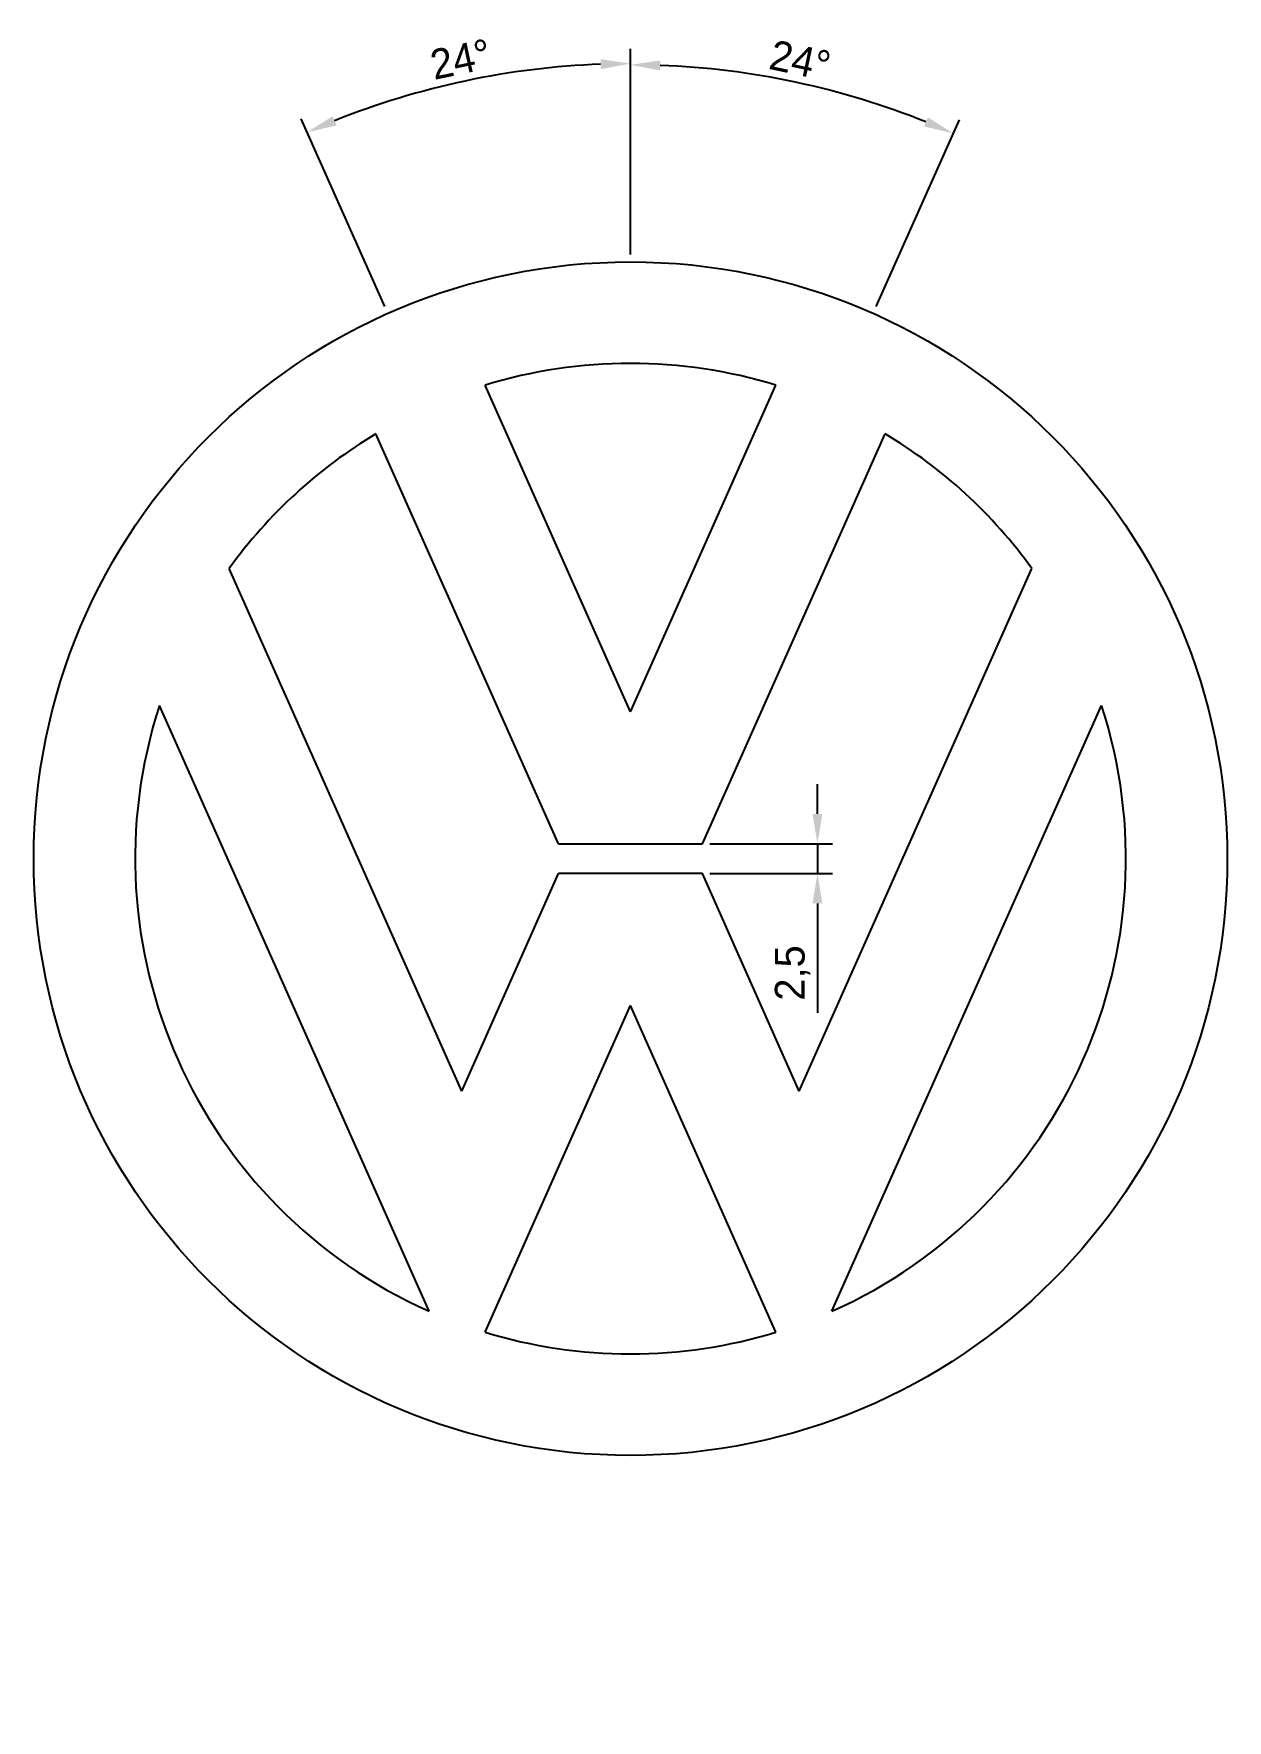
# Model space of a CAD drawing. Header units: millimetres. Extents: x 1961 to 2061, y 831 to 972.
import ezdxf

# ---------------------------------------------------------------- set-up
doc = ezdxf.new("R2010")
doc.units = ezdxf.units.MM
doc.layers.add('Ölçülendirme', color=40, linetype='Continuous')
doc.dimstyles.new('ISO-25', dxfattribs={"dimtxt": 2.5, "dimasz": 2.5, "dimexe": 1.25, "dimexo": 0.625, "dimtad": 1, "dimtxsty": 'Standard', "dimcen": 2.5, "dimadec": 0, "dimazin": 0, "dimtfac": 1, "dimtmove": 0, "dimatfit": 3, "dimfxl": 1, "dimarcsym": 0})

# ---------------------------------------------------------------- blocks, each defined once
blk = doc.blocks.new('*D1')
at = {"layer": 'Defpoints', "color": 0}
for p in [(2002.01, 969.12), (2011.28, 953.16), (1990.95, 948.84), (2006.72, 913.42), (2011.28, 830.97)]:
    blk.add_point(p, dxfattribs=at)
at = {"layer": 'Ölçülendirme', "color": 0, "lineweight": -2}
for p, q in [((2011.28, 953.78), (2011.28, 971.02)), ((1990.69, 949.41), (1983.68, 965.15))]:
    blk.add_line(p, q, dxfattribs=at)
blk.add_arc((2011.28, 903.16), 66.61, 92.1505, 111.8495, dxfattribs=at)
at = {"layer": 'Ölçülendirme', "color": 0}
for points in [[(2008.78, 970.14), (2008.79, 969.31), (2011.28, 969.77)], [(1986.66, 964.6), (1986.33, 965.37), (1984.19, 964.01)]]:
    blk.add_solid(points, dxfattribs=at)
at = {"layer": 'Ölçülendirme', "color": 0, "insert": (1997.05, 970.15), "char_height": 2.5, "attachment_point": 5, "rotation": 12}
blk.add_mtext('24°', dxfattribs=at)
blk = doc.blocks.new('*D2')
at = {"layer": 'Defpoints', "color": 0}
for p in [(2029.62, 967.09), (2011.28, 953.16), (2031.62, 948.84), (2015.85, 913.42), (2011.28, 830.97)]:
    blk.add_point(p, dxfattribs=at)
at = {"layer": 'Ölçülendirme', "color": 0, "lineweight": -2}
for p, q in [((2011.28, 953.78), (2011.28, 970.92)), ((2031.88, 949.41), (2038.84, 965.06))]:
    blk.add_line(p, q, dxfattribs=at)
blk.add_arc((2011.28, 903.16), 66.51, 68.1539, 87.8461, dxfattribs=at)
at = {"layer": 'Ölçülendirme', "color": 0}
for points in [[(2013.78, 969.2), (2013.79, 970.04), (2011.28, 969.67)], [(2036.2, 965.27), (2035.87, 964.51), (2038.34, 963.92)]]:
    blk.add_solid(points, dxfattribs=at)
at = {"layer": 'Ölçülendirme', "color": 0, "insert": (2025.5, 970.05), "char_height": 2.5, "attachment_point": 5, "rotation": 348}
blk.add_mtext('24°', dxfattribs=at)
blk = doc.blocks.new('*D3')
at = {"layer": 'Defpoints', "color": 0}
for p in [(2017.31, 904.41), (2017.31, 901.91), (2026.95, 901.91)]:
    blk.add_point(p, dxfattribs=at)
at = {"layer": 'Ölçülendirme', "color": 0, "lineweight": -2}
for p, q in [((2026.95, 906.91), (2026.95, 909.41)), ((2017.94, 904.41), (2028.2, 904.41)), ((2026.95, 904.41), (2026.95, 901.91)), ((2017.94, 901.91), (2028.2, 901.91)), ((2026.95, 899.41), (2026.95, 890.24))]:
    blk.add_line(p, q, dxfattribs=at)
at = {"layer": 'Ölçülendirme', "color": 0}
for points in [[(2026.53, 906.91), (2027.36, 906.91), (2026.95, 904.41)], [(2026.53, 899.41), (2027.36, 899.41), (2026.95, 901.91)]]:
    blk.add_solid(points, dxfattribs=at)
at = {"layer": 'Ölçülendirme', "color": 0, "insert": (2024.86, 893.58), "char_height": 2.5, "attachment_point": 5, "rotation": 90}
blk.add_mtext('2,5', dxfattribs=at)

msp = doc.modelspace()

# ---------------------------------------------------------------- linework, layer by layer
for p, q in [((2011.285, 915.451), (1999.096, 942.828)), ((2011.285, 915.451), (2023.474, 942.828)), ((2005.255, 904.408), (1989.96, 938.761)), ((2017.314, 904.408), (2032.609, 938.761)), ((1997.142, 883.686), (1977.649, 927.467)), ((2025.428, 883.686), (2044.92, 927.467)), ((1994.405, 865.246), (1971.816, 915.983)), ((2028.164, 865.246), (2050.753, 915.983)), ((2005.255, 904.408), (2017.314, 904.408)), ((1997.142, 883.686), (2005.255, 901.908)), ((2017.314, 901.908), (2005.255, 901.908)), ((2025.428, 883.686), (2017.314, 901.908)), ((1999.096, 863.489), (2011.285, 890.865)), ((2023.474, 863.489), (2011.285, 890.865))]:
    msp.add_line(p, q)
msp.add_circle((2011.285, 903.158), 50)
for start, end in [(72.91992, 107.08008), (120.91992, 144.1444), (35.8556, 59.08008), (162, 246), (294, 18), (252.91992, 287.08008)]:
    msp.add_arc((2011.285, 903.158), 41.5, start, end)

# ---------------------------------------------------------------- dimensions: what is measured, and where the dimension line sits
at = {"layer": 'Ölçülendirme'}
for base, line1, line2, picture, middle in [((2002.014, 969.121), ((2011.285, 953.158), (2011.285, 830.967)), ((2006.717, 913.418), (1990.948, 948.836)), '*D1', (1997.046, 970.147)), ((2029.616, 967.089), ((2015.852, 913.418), (2031.621, 948.836)), ((2011.285, 953.158), (2011.285, 830.967)), '*D2', (2025.502, 970.046))]:
    dim = msp.add_angular_dim_2l(base=base, line1=line1, line2=line2, dimstyle='ISO-25', dxfattribs=at)
    dim.commit()
    dim.dimension.update_dxf_attribs({"geometry": picture, "text_midpoint": middle})
dim = msp.add_linear_dim(base=(2026.948, 901.908), p1=(2017.314, 904.408), p2=(2017.314, 901.908), angle=90, dimstyle='ISO-25', dxfattribs=at)
dim.commit()
dim.dimension.update_dxf_attribs({"geometry": '*D3', "text_midpoint": (2024.865, 893.575)})

doc.saveas('drawing.dxf')
